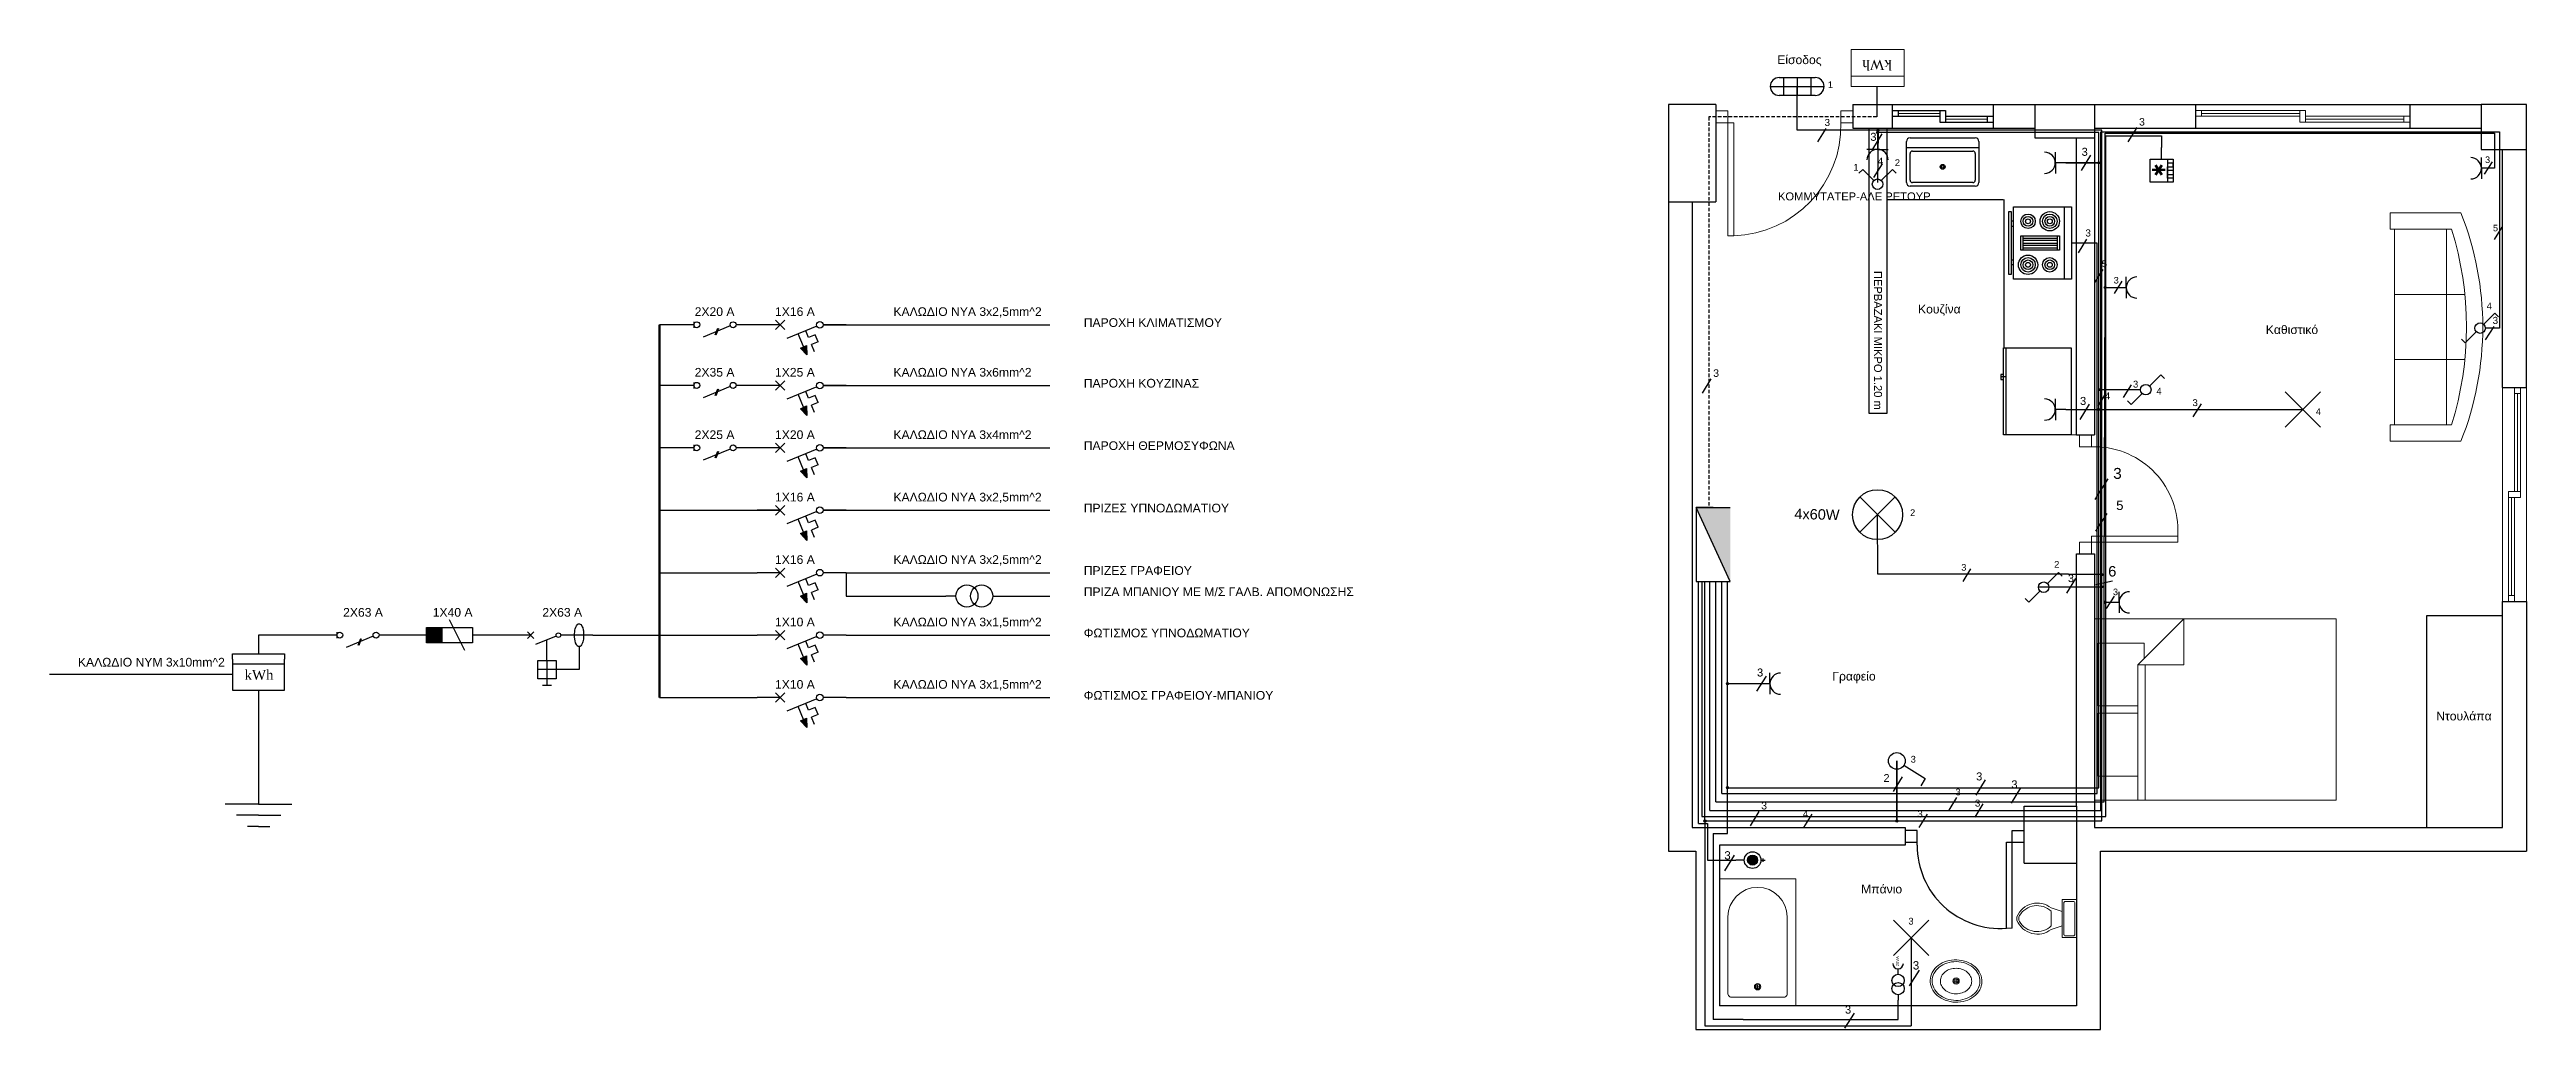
# Model space of a CAD drawing. Header units: inches. Extents: x -1339 to 743, y 14 to 838.
import ezdxf

# ---------------------------------------------------------------- set-up
doc = ezdxf.new("R2010")
doc.units = ezdxf.units.IN
doc.header["$MEASUREMENT"] = 0
doc.linetypes.add('DASHED', pattern=[0.75, 0.5, -0.25])
doc.layers.add('0.2', color=243, linetype='Continuous', lineweight=20)
for name, color, linetype in [('0.3', 7, 'Continuous'), ('Bedroom', 130, 'Continuous'), ('ERKONTISIO', 80, 'Continuous'), ('grammh fota', 50, 'Continuous'), ('leptomereies', 7, 'Continuous'), ('MainLigh', 170, 'Continuous'), ('Window', 30, 'Continuous'), ('συμβολα', 254, 'Continuous')]:
    doc.layers.add(name, color=color, linetype=linetype)
doc.styles.get("Standard").update_dxf_attribs({"font": 'arial.ttf'})
doc.styles.add('TXT', font='romans.shx')

# ---------------------------------------------------------------- blocks, each defined once
blk = doc.blocks.new('Refrigerator-2 door - 36 in top')
for p, q in [((0, -26.999999), (36, -26.999999)), ((11, -27.999999), (11, -28.999999)), ((11, -28.999999), (13, -28.999999)), ((12, -26.999999), (12, -28.999999)), ((13, -28.999999), (13, -27.999999))]:
    blk.add_line(p, q)
blk.add_lwpolyline([(0, -27.999999), (0, 0), (36, 0), (36, -27.999999)], close=True)
blk = doc.blocks.new('Sink-single - 30 in top')
blk.add_line((-15, -3.999996), (15, -3.999996))
for points in [[(-13.5, 0), (13.5, 0)], [(-15, -18.499996), (-15, -1.5)], [(-13.5, -17.499996), (-13.5, -6.499996)], [(-12.5, -5.499996), (12.5, -5.499996)], [(13.5, -6.499996), (13.5, -17.499996)], [(15, -1.5), (15, -18.499996)], [(13.5, -19.999996), (-13.5, -19.999996)], [(12.5, -18.499996), (-12.5, -18.499996)]]:
    blk.add_lwpolyline(points)
for radius in [1, 0.5]:
    blk.add_circle((0, -11.999996), radius)
for centre, radius, start, end in [((-13.5, -1.5), 1.5, 90, 180), ((-12.5, -6.499996), 1, 90, 180), ((12.5, -6.499996), 1, 0, 90), ((13.5, -1.5), 1.5, 0, 90), ((-13.5, -18.499996), 1.5, 180, 270), ((-12.5, -17.499996), 1, 180, 270), ((12.5, -17.499996), 1, 270, 0), ((13.5, -18.499996), 1.5, 270, 0)]:
    blk.add_arc(centre, radius, start, end)
blk = doc.blocks.new('Range-Oven - 30 in top')
for p, q in [((0, -3), (30, -3)), ((12, -6), (18, -6)), ((13, -20), (13, -6)), ((14, -6), (14, -20)), ((15, -20), (15, -6)), ((16, -6), (16, -20)), ((17, -20), (17, -6)), ((18, -20), (12, -20)), ((6, -24), (6, -25)), ((8, -25), (8, -24)), ((22, -25), (22, -24)), ((24, -24), (24, -25))]:
    blk.add_line(p, q)
for points in [[(0, -24), (0, 0), (30, 0), (30, -24)], [(12, -21), (12, -5), (18, -5), (18, -21)], [(2, -26), (2, -25), (28, -25), (28, -26)]]:
    blk.add_lwpolyline(points, close=True)
for centre, radius in [((6, -9), 4), ((6, -9), 3), ((6, -9), 2), ((6, -9), 1), ((24, -9), 3), ((24, -9), 2), ((24, -9), 1), ((6, -18), 3), ((6, -18), 2), ((6, -18), 1), ((24, -18), 4), ((24, -18), 3), ((24, -18), 2), ((24, -18), 1)]:
    blk.add_circle(centre, radius)

msp = doc.modelspace()

# ---------------------------------------------------------------- hatches: boundary and pattern name
at = {"layer": 'MainLigh', "ltscale": 0.3}
h = msp.add_hatch(color=256, dxfattribs=at)
h.dxf.hatch_style = 1
edge = h.paths.add_edge_path()
edge.add_arc((213.6, 189.5), 0.889, 0, 360)
at = {"layer": 'συμβολα', "ltscale": 0.3}
h = msp.add_hatch(color=256, dxfattribs=at)
h.dxf.hatch_style = 1
edge = h.paths.add_edge_path()
edge.add_arc((197.8, 770.5), 0.889, 0, 360)
h = msp.add_hatch(color=256, dxfattribs=at)
h.dxf.hatch_style = 1
edge = h.paths.add_edge_path()
edge.add_arc((197.4, 768.5), 0.889, 0, 360)
h = msp.add_hatch(color=256, dxfattribs=at)
h.dxf.hatch_style = 1
edge = h.paths.add_edge_path()
edge.add_arc((383.4, 743), 0.889, 0, 360)
h = msp.add_hatch(color=256, dxfattribs=at)
h.dxf.hatch_style = 1
edge = h.paths.add_edge_path()
edge.add_arc((388.6, 638.1), 0.889, 0, 360)
at = {"layer": 'συμβολα'}
h = msp.add_hatch(color=256, dxfattribs=at)
h.dxf.hatch_style = 1
h.paths.add_polyline_path([(-702.2, 581.5), (-702.6, 589.5), (-707.7, 587.2)])
at = {"layer": 'συμβολα', "ltscale": 0.3}
h = msp.add_hatch(color=256, dxfattribs=at)
h.dxf.hatch_style = 1
edge = h.paths.add_edge_path()
edge.add_arc((384.9, 552.2), 0.889, 0, 360)
at = {"layer": 'συμβολα'}
h = msp.add_hatch(color=256, dxfattribs=at)
h.dxf.hatch_style = 1
h.paths.add_polyline_path([(-702.2, 530.5), (-702.6, 538.5), (-707.7, 536.2)])
at = {"layer": 'συμβολα', "ltscale": 0.3}
h = msp.add_hatch(color=256, dxfattribs=at)
h.dxf.hatch_style = 1
edge = h.paths.add_edge_path()
edge.add_arc((383.4, 535.5), 0.889, 0, 360)
h = msp.add_hatch(color=256, dxfattribs=at)
h.dxf.hatch_style = 1
edge = h.paths.add_edge_path()
edge.add_arc((384.9, 535.5), 0.889, 0, 360)
at = {"layer": 'συμβολα'}
h = msp.add_hatch(color=256, dxfattribs=at)
h.dxf.hatch_style = 1
h.paths.add_polyline_path([(-702.2, 478), (-702.6, 486), (-707.7, 483.7)])
h = msp.add_hatch(color=7, dxfattribs=at)
h.set_gradient(color1=(255, 255, 255))
h.paths.add_polyline_path([(73.6, 453.1), (45.1, 453.1), (73.6, 390.9)])
h = msp.add_hatch(color=256, dxfattribs=at)
h.dxf.hatch_style = 1
h.paths.add_polyline_path([(-702.2, 425.5), (-702.6, 433.5), (-707.7, 431.2)])
at = {"layer": 'συμβολα', "ltscale": 0.3}
h = msp.add_hatch(color=256, dxfattribs=at)
h.dxf.hatch_style = 1
edge = h.paths.add_edge_path()
edge.add_arc((385.9, 396.6), 0.889, 0, 360)
at = {"layer": 'συμβολα'}
h = msp.add_hatch(color=256, dxfattribs=at)
h.dxf.hatch_style = 1
h.paths.add_polyline_path([(-702.2, 373), (-702.6, 381), (-707.7, 378.7)])
at = {"layer": 'συμβολα', "ltscale": 0.3}
h = msp.add_hatch(color=256, dxfattribs=at)
h.dxf.hatch_style = 1
edge = h.paths.add_edge_path()
edge.add_arc((385.9, 386.5), 0.889, 0, 360)
h = msp.add_hatch(color=256, dxfattribs=at)
h.dxf.hatch_style = 1
edge = h.paths.add_edge_path()
edge.add_arc((388.6, 373.4), 0.889, 0, 360)
at = {"layer": 'συμβολα'}
h = msp.add_hatch(color=256, dxfattribs=at)
h.dxf.hatch_style = 1
h.paths.add_polyline_path([(-1021.7, 352.2), (-1021.7, 339.4), (-1008.9, 339.4), (-1008.9, 352.2)])
h = msp.add_hatch(color=256, dxfattribs=at)
h.dxf.hatch_style = 1
h.paths.add_polyline_path([(-702.2, 320.5), (-702.6, 328.5), (-707.7, 326.2)])
at = {"layer": 'συμβολα', "ltscale": 0.3}
h = msp.add_hatch(color=256, dxfattribs=at)
h.dxf.hatch_style = 1
edge = h.paths.add_edge_path()
edge.add_arc((71.3, 305), 0.889, 0, 360)
at = {"layer": 'συμβολα'}
h = msp.add_hatch(color=256, dxfattribs=at)
h.dxf.hatch_style = 1
h.paths.add_polyline_path([(-702.2, 268), (-702.6, 276), (-707.7, 273.7)])
at = {"layer": 'συμβολα', "ltscale": 0.3}
h = msp.add_hatch(color=256, dxfattribs=at)
h.dxf.hatch_style = 1
edge = h.paths.add_edge_path()
edge.add_arc((71.3, 217.5), 0.889, 0, 360)
h = msp.add_hatch(color=256, dxfattribs=at)
h.dxf.hatch_style = 1
edge = h.paths.add_edge_path()
edge.add_arc((52.4, 189.5), 0.889, 0, 360)
at = {"layer": 'συμβολα'}
msp.add_hatch(color=115, dxfattribs=at).paths.add_polyline_path([(96.6, 156.6, 1), (88.2, 156.6, 1)])

# ---------------------------------------------------------------- linework, layer by layer
for p, q in [((190.3, 532.1), (190.3, 772.1)), ((205.3, 772.1), (205.3, 532.1)), ((205.3, 772.1), (205.3, 712.1)), ((704.6, 772.1), (704.6, 772.1)), ((383.4, 743), (355.7, 743)), ((-826.1, 555.8), (-826.1, 606.8)), ((-826.1, 606.8), (-826.1, 606.8)), ((-688.5, 606.8), (-498.1, 606.8)), ((-688.5, 555.8), (-498.1, 555.8)), ((205.3, 532.1), (190.3, 532.1)), ((-688.5, 503.3), (-498.1, 503.3)), ((-826.1, 450.8), (-724.7, 450.8)), ((-688.5, 450.8), (-498.1, 450.8)), ((-669.1, 450.8), (-498.1, 450.8)), ((59.3, 453.1), (45.1, 453.1)), ((-826.1, 398.3), (-744.1, 398.3)), ((-826.1, 398.3), (-744.1, 398.3)), ((-826.1, 398.3), (-744.1, 398.3)), ((-669.1, 398.3), (-498.1, 398.3)), ((-669.1, 398.3), (-669.1, 378.7)), ((-669.1, 378.7), (-585.4, 378.7)), ((-1114.8, 345.8), (-1162.9, 345.8)), ((-1162.9, 345.8), (-1162.9, 330)), ((-882, 345.8), (-826.1, 345.8)), ((-826.1, 345.8), (-744.1, 345.8)), ((-669.1, 345.8), (-498.1, 345.8)), ((-1184.7, 312.6), (-1338.6, 312.6)), ((-1162.9, 299.5), (-1162.9, 249.7)), ((-826.1, 293.3), (-744.1, 293.3)), ((-669.1, 293.3), (-498.1, 293.3)), ((214.6, 60.5), (214.6, 65.1))]:
    msp.add_line(p, q)
at = {"color": 1}
for p, q in [((193.4, 754.5), (201.4, 767.3)), ((383.4, 768.5), (197.4, 768.5)), ((197.4, 768.5), (197.4, 763.2)), ((368.8, 736.6), (376.7, 749.4)), ((383.4, 743), (383.4, 768.5)), ((355.7, 743), (383.4, 743)), ((383.4, 217.5), (383.4, 743)), ((355.7, 535.5), (383.4, 535.5)), ((367.5, 527.1), (375.4, 539.9)), ((71.3, 217.5), (71.3, 390.9)), ((96.1, 298.6), (104, 311.4)), ((71.3, 217.5), (383.4, 217.5)), ((71.4, 179), (71.4, 218)), ((280.2, 211.3), (288.1, 224.1)), ((59.4, 179), (59.4, 22.5)), ((214.6, 43.3), (214.6, 38.7)), ((84.5, 22.5), (59.4, 22.5)), ((84.5, 22.5), (214.6, 22.5)), ((170, 15.2), (178, 28)), ((214.6, 34.1), (214.6, 38.7)), ((214.6, 22.5), (214.6, 34.1))]:
    msp.add_line(p, q, dxfattribs=at)
at = {"color": 230}
for p, q in [((388.6, 638.1), (388.6, 768)), ((388.6, 768), (715.9, 768)), ((715.9, 768), (715.9, 738.4)), ((707.5, 733.4), (714, 743.9)), ((715.9, 738.4), (713.7, 738.4)), ((387.9, 386.5), (388.6, 638.1)), ((396.4, 633), (403, 643.6)), ((61.5, 205.5), (61.5, 390.9)), ((387.9, 205.5), (387.9, 386.5)), ((389.8, 368.1), (396.4, 378.7)), ((257.5, 198.6), (264, 209.2)), ((61.5, 205.5), (387.9, 205.5))]:
    msp.add_line(p, q, dxfattribs=at)
at = {"lineweight": 20}
for p, q in [((71.6, 681.6), (76.6, 681.6)), ((367.1, 414.1), (367.1, 424.1))]:
    msp.add_line(p, q, dxfattribs=at)
at = {"lineweight": 70}
msp.add_line((-826.1, 293.3), (-826.1, 606.8), dxfattribs=at)
at = {"color": 115}
msp.add_line((47, 187.3), (47, 390.9), dxfattribs=at)
at = {"color": 4}
msp.add_line((56.6, 198.4), (56.6, 391), dxfattribs=at)
at = {"linetype": 'Continuous', "lineweight": 5}
for p, q in [((382.7, 286.2), (382.7, 339.1)), ((382.7, 227.3), (382.7, 280.1))]:
    msp.add_line(p, q, dxfattribs=at)
at = {"color": 240, "true_color": 0xed1f24}
msp.add_line((59.4, 179), (71.4, 179), dxfattribs=at)
at = {"lineweight": 5}
for p, q in [((261.6, 54.9), (265.1, 54.9)), ((263.4, 56.7), (263.4, 53.1))]:
    msp.add_line(p, q, dxfattribs=at)
at = {"linetype": 'Continuous', "lineweight": 5}
for points in [[(241.6, 55.6, 0.117634), (243, 48.9, 0.104469), (247.6, 42.8, 0.090016), (254.3, 38.8, 0.08192), (262.8, 37.1, 0.08192), (271.3, 38.2, 0.090016), (278.3, 41.8, 0.104469), (283.3, 47.6, 0.117634), (285.1, 54.2, 0.117634), (283.7, 60.9, 0.104469), (279.1, 67, 0.090016), (272.4, 71, 0.08192), (263.9, 72.7, 0.08192), (255.4, 71.6, 0.090016), (248.4, 68, 0.104469), (243.4, 62.2, 0.117634)], [(243.3, 55.2, 0.118622), (244.7, 49.1, 0.104678), (249, 43.6, 0.089562), (255.3, 40, 0.081185), (263.1, 38.6, 0.081185), (271, 39.8, 0.089562), (277.4, 43.2, 0.104678), (281.9, 48.6, 0.118622), (283.4, 54.6, 0.118622), (282.1, 60.7, 0.104678), (277.7, 66.2, 0.089562), (271.4, 69.8, 0.081185), (263.6, 71.2, 0.081185), (255.7, 70, 0.089562), (249.3, 66.6, 0.104678), (244.8, 61.2, 0.118622)], [(250.2, 55.1, 0.118283), (251.1, 51.1, 0.104607), (253.9, 47.4, 0.089718), (258.1, 45.1, 0.081436), (263.2, 44.2, 0.081436), (268.4, 45, 0.089718), (272.6, 47.2, 0.104607), (275.5, 50.8, 0.118283), (276.5, 54.8, 0.118283), (275.6, 58.8, 0.104607), (272.8, 62.4, 0.089718), (268.6, 64.7, 0.081436), (263.5, 65.6, 0.081436), (258.3, 64.9, 0.089718), (254.1, 62.6, 0.104607), (251.2, 59, 0.118283)]]:
    msp.add_lwpolyline(points, format="xyb", close=True, dxfattribs=at)
for centre in [(214.6, 55.4), (214.6, 48.5)]:
    msp.add_circle(centre, 5.14)
at = {"lineweight": 5}
for radius in [2.67, 1.78]:
    msp.add_circle((263.4, 54.9), radius, dxfattribs=at)
msp.add_arc((214.6, 69.7), 4.48, 180, 0)
at = {"layer": '0.2', "color": 7, "lineweight": 20}
for p, q in [((71.6, 786.6), (61.6, 786.6)), ((61.6, 776.6), (76.6, 776.6)), ((71.6, 776.6), (71.6, 786.6)), ((71.6, 776.6), (71.6, 681.6)), ((76.6, 681.6), (76.6, 776.6)), ((176.6, 786.6), (166.6, 786.6)), ((166.6, 786.6), (166.6, 776.6)), ((166.6, 776.6), (176.6, 776.6)), ((464.6, 787.1), (557.1, 787.1)), ((464.6, 782.1), (552.1, 782.1)), ((469.6, 787.1), (469.6, 782.1)), ((552.1, 787.1), (552.1, 777.1)), ((552.1, 777.1), (644.6, 777.1)), ((557.1, 787.1), (557.1, 777.1)), ((557.1, 782.1), (644.6, 782.1)), ((639.6, 782.1), (639.6, 777.1)), ((722.6, 554.1), (722.6, 374.1)), ((732.6, 554.1), (732.6, 466.6)), ((732.6, 549.1), (737.6, 549.1)), ((737.6, 544.1), (737.6, 554.1)), ((737.6, 544.1), (737.6, 461.6)), ((742.6, 554.1), (742.6, 374.1)), ((367.1, 514.1), (367.1, 504.1)), ((367.1, 504.1), (377.1, 504.1)), ((377.1, 504.1), (377.1, 514.1)), ((737.6, 466.6), (727.6, 466.6)), ((727.6, 374.1), (727.6, 466.6)), ((737.6, 461.6), (727.6, 461.6)), ((732.6, 461.6), (732.6, 374.1)), ((367.1, 424.1), (377.1, 424.1)), ((377.1, 429.1), (449.6, 429.1)), ((377.1, 414.1), (377.1, 429.1)), ((377.1, 424.1), (449.6, 424.1)), ((449.6, 424.1), (449.6, 434.1)), ((727.6, 379.1), (732.6, 379.1)), ((305.6, 99.3), (310.6, 99.3))]:
    msp.add_line(p, q, dxfattribs=at)
at = {"layer": '0.2', "color": 7, "lineweight": 25}
for p, q in [((209.6, 787.1), (254.6, 787.1)), ((209.6, 782.1), (249.6, 782.1)), ((214.6, 787.1), (214.6, 782.1)), ((249.6, 787.1), (249.6, 777.1)), ((249.6, 777.1), (294.6, 777.1)), ((254.6, 787.1), (254.6, 777.1)), ((254.6, 782.1), (294.6, 782.1)), ((289.6, 782.1), (289.6, 777.1)), ((230.6, 181.6), (220.6, 181.6)), ((220.6, 171.6), (230.6, 171.6)), ((230.6, 169.1), (230.6, 181.6)), ((305.6, 99.3), (305.6, 171.6)), ((305.6, 171.6), (320.6, 171.6)), ((310.6, 99.3), (310.6, 181.6)), ((310.6, 181.6), (320.6, 181.6))]:
    msp.add_line(p, q, dxfattribs=at)
at = {"layer": '0.2', "color": 7, "lineweight": 5}
msp.add_line((469.6, 784.6), (552.1, 784.6), dxfattribs=at)
at = {"layer": '0.2', "color": 7, "lineweight": 20}
for centre, radius, start, end in [((73.6, 774.5), 93, 271.8165, 1.2787), ((379.6, 434.1), 70.1, 0.0243, 91.9858)]:
    msp.add_arc(centre, radius, start, end, dxfattribs=at)
at = {"layer": '0.2', "color": 7, "lineweight": 25}
msp.add_arc((300.6, 169.1), 70, 180, 274.096, dxfattribs=at)
at = {"layer": '0.3', "lineweight": 30}
for p, q in [((61.6, 792.1), (21.6, 792.1)), ((21.6, 792.1), (21.6, 164.1)), ((61.6, 792.1), (61.6, 710.1)), ((176.6, 792.1), (176.6, 772.1)), ((176.6, 792.1), (209.6, 792.1)), ((209.6, 792.1), (209.6, 772.1)), ((209.6, 792.1), (294.6, 792.1)), ((294.6, 792.1), (329.6, 792.1)), ((294.6, 792.1), (294.6, 772.1)), ((329.6, 792.1), (329.6, 764.1)), ((329.6, 792.1), (379.6, 792.1)), ((379.6, 792.1), (379.6, 514.1)), ((379.6, 792.1), (464.6, 792.1)), ((464.6, 792.1), (464.6, 772.1)), ((464.6, 792.1), (644.6, 792.1)), ((644.6, 792.1), (704.6, 792.1)), ((644.6, 792.1), (644.6, 772.1)), ((742.6, 792.1), (704.6, 792.1)), ((704.6, 792.1), (704.6, 754.1)), ((742.6, 554.1), (742.6, 792.1)), ((176.6, 772.1), (329.6, 772.1)), ((379.6, 772.1), (704.6, 772.1)), ((329.6, 764.1), (379.6, 764.1)), ((364.6, 514.1), (364.6, 764.1)), ((704.6, 754.1), (742.6, 754.1)), ((722.6, 554.1), (722.6, 754.1)), ((21.6, 710.1), (61.6, 710.1)), ((41.6, 710.1), (41.6, 184.1)), ((722.6, 554.1), (742.6, 554.1)), ((364.6, 514.1), (379.6, 514.1)), ((364.6, 202.1), (364.6, 414.1)), ((364.6, 414.1), (379.6, 414.1)), ((379.6, 414.1), (379.6, 184.1)), ((722.6, 184.1), (722.6, 374.1)), ((722.6, 374.1), (742.6, 374.1)), ((742.6, 374.1), (742.6, 164.1)), ((320.6, 154.1), (320.6, 202.1)), ((320.6, 202.1), (364.6, 202.1)), ((364.6, 202.1), (364.6, 34.1)), ((41.6, 184.1), (220.6, 184.1)), ((220.6, 169.1), (64.6, 169.1)), ((64.6, 169.1), (64.6, 34.1)), ((220.6, 184.1), (220.6, 169.1)), ((379.6, 184.1), (722.6, 184.1)), ((21.6, 164.1), (44.6, 164.1)), ((44.6, 164.1), (44.6, 14.1)), ((320.6, 154.1), (364.6, 154.1)), ((384.6, 14.1), (384.6, 164.1)), ((384.6, 164.1), (742.6, 164.1)), ((364.6, 34.1), (64.6, 34.1)), ((44.6, 14.1), (384.6, 14.1))]:
    msp.add_line(p, q, dxfattribs=at)
at = {"layer": 'Bedroom'}
for p, q in [((384.9, 535.5), (384.9, 769)), ((384.9, 769), (719.9, 769)), ((719.9, 769), (719.9, 604)), ((715.7, 678.6), (722.1, 689)), ((380.2, 642.5), (386.9, 653.3)), ((706.8, 607.2), (716.1, 616.5)), ((719.9, 604), (708.1, 604)), ((708.3, 594.1), (715.4, 605.4)), ((716.1, 616.5), (719.2, 613.4)), ((719.9, 604), (719.9, 604)), ((688.1, 594.7), (691.2, 591.6)), ((691.2, 591.6), (700.5, 600.9)), ((426, 555.3), (435.3, 564.7)), ((435.3, 564.7), (438.4, 561.5)), ((382.9, 538.7), (389.6, 549.6)), ((418.4, 552.2), (384.9, 552.2)), ((404, 545.5), (410.7, 556.3)), ((407.3, 542.8), (410.4, 539.7)), ((410.4, 539.7), (419.7, 549.1)), ((539.8, 550.4), (569.5, 520.7)), ((569.5, 550.4), (539.8, 520.7)), ((384.9, 198.4), (384.9, 535.5)), ((384.9, 535.5), (406.4, 535.5)), ((406.4, 535.5), (554.6, 535.5)), ((462.7, 529.3), (469.5, 540.3)), ((380.3, 459.8), (391.2, 477.3)), ((56.6, 198.4), (384.9, 198.4)), ((279.3, 192.8), (286.2, 204))]:
    msp.add_line(p, q, dxfattribs=at)
for centre in [(703.7, 604), (422.8, 552.2)]:
    msp.add_circle(centre, 4.41, dxfattribs=at)
at = {"layer": 'Bedroom', "ltscale": 0.3}
for centre in [(384.9, 552.2), (384.9, 535.5)]:
    msp.add_circle(centre, 0.889, dxfattribs=at)
at = {"layer": 'ERKONTISIO', "extrusion": (0, 0, -1)}
for p, q in [((389.2, 193.4), (389.2, 765.7)), ((389.2, 765.7), (436.1, 765.7)), ((436.1, 765.7), (436.1, 755.8)), ((49.8, 390.9), (49.8, 193.4)), ((49.8, 193.4), (389.2, 193.4))]:
    msp.add_line(p, q, dxfattribs=at)
at = {"layer": 'ERKONTISIO'}
for p, q in [((436.1, 746), (436.1, 755.8)), ((426.4, 726.8), (426.4, 746)), ((426.4, 746), (445.7, 746)), ((436.1, 746), (436.1, 746)), ((436.1, 746), (440.9, 746)), ((440.9, 746), (440.9, 726.8)), ((445.7, 742.8), (440.9, 742.8)), ((440.9, 730), (440.9, 739.6)), ((440.9, 739.6), (445.7, 739.6)), ((445.7, 736.4), (440.9, 736.4)), ((440.9, 736.4), (440.9, 733.2)), ((440.9, 733.2), (445.7, 733.2)), ((445.7, 730), (440.9, 730)), ((445.7, 746), (445.7, 726.8)), ((445.7, 739.6), (445.7, 742.8)), ((445.7, 733.2), (445.7, 730)), ((445.7, 726.8), (426.4, 726.8))]:
    msp.add_line(p, q, dxfattribs=at)
at = {"layer": 'grammh fota', "color": 3}
msp.add_line((196.7, 807.1), (196.7, 781.7), dxfattribs=at)
at = {"layer": 'grammh fota', "color": 80, "linetype": 'DASHED', "ltscale": 6}
for p, q in [((196.7, 781.7), (55.7, 781.7)), ((55.7, 781.7), (55.7, 453.1))]:
    msp.add_line(p, q, dxfattribs=at)
at = {"layer": 'grammh fota', "color": 80}
for p, q in [((408, 760.6), (415.5, 772.6)), ((50.2, 549.2), (57.7, 561.3)), ((90.5, 185.4), (98, 197.5))]:
    msp.add_line(p, q, dxfattribs=at)
at = {"layer": 'grammh fota', "color": 115}
for p, q in [((47, 187.3), (54.5, 187.3)), ((54.5, 187.3), (54.5, 156.6)), ((54.5, 156.6), (78.3, 156.6))]:
    msp.add_line(p, q, dxfattribs=at)
at = {"layer": 'grammh fota', "color": 240, "ltscale": 0.3, "true_color": 0xed1f24}
for centre in [(197.4, 768.5), (383.4, 743), (383.4, 535.5), (71.3, 305), (71.3, 217.5)]:
    msp.add_circle(centre, 0.889, dxfattribs=at)
at = {"layer": 'grammh fota', "color": 230, "ltscale": 0.3}
for centre in [(388.6, 638.1), (388.6, 373.4)]:
    msp.add_circle(centre, 0.889, dxfattribs=at)
at = {"layer": 'grammh fota', "ltscale": 0.3}
for centre in [(71.3, 305), (71.3, 217.5), (52.4, 189.5), (52.4, 189.5)]:
    msp.add_circle(centre, 0.889, dxfattribs=at)
at = {"layer": 'leptomereies', "lineweight": 5}
for p, q in [((175.2, 838.3), (175.2, 807.1)), ((175.2, 807.1), (219.7, 807.1)), ((214.6, 784.6), (249.6, 784.6)), ((289.6, 779.6), (254.6, 779.6)), ((735.1, 549.1), (735.1, 466.6)), ((360, 514.1), (364.6, 514.1)), ((730.1, 379.1), (730.1, 461.6)), ((352.4, 113.5), (343.3, 116.5)), ((343.3, 101.3), (343.3, 113.5)), ((364.6, 123.4), (352.4, 123.4)), ((352.4, 123.4), (352.4, 91.4)), ((352.4, 101.3), (343.3, 98.3)), ((352.4, 91.4), (364.6, 91.4)), ((355.5, 92.9), (361.6, 92.9)), ((94.9, 50.1), (98.4, 50.1)), ((96.6, 48.4), (96.6, 51.9))]:
    msp.add_line(p, q, dxfattribs=at)
at = {"layer": 'leptomereies', "color": 7, "lineweight": 5}
msp.add_line((639.6, 779.6), (557.1, 779.6), dxfattribs=at)
at = {"layer": 'leptomereies'}
for p, q in [((205.3, 712.1), (303, 712.1)), ((303.4, 712.1), (303.4, 587.3)), ((722.6, 362.1), (658.6, 362.1)), ((658.6, 362.1), (658.6, 184.1))]:
    msp.add_line(p, q, dxfattribs=at)
at = {"layer": 'leptomereies', "linetype": 'Continuous', "lineweight": 5}
for p, q in [((628.2, 687.2), (679.7, 687.2)), ((631.7, 687.2), (631.7, 522.6)), ((675.3, 687.2), (675.3, 522.6)), ((631.7, 632.3), (690.8, 632.3)), ((631.7, 577.5), (690.8, 577.5)), ((628.2, 522.6), (679.7, 522.6)), ((379.6, 359.4), (582.8, 359.4)), ((454.8, 359.4), (416.2, 320.8)), ((454.8, 320.8), (454.8, 359.4)), ((582.8, 359.4), (582.8, 207)), ((382.7, 339.1), (421.3, 339.1)), ((421.3, 339.1), (421.3, 325.8)), ((416.2, 207), (416.2, 320.8)), ((416.2, 320.8), (454.8, 320.8)), ((422.3, 320.8), (422.3, 207)), ((416.2, 286.2), (382.7, 286.2)), ((382.7, 280.1), (416.2, 280.1)), ((416.2, 227.3), (382.7, 227.3)), ((582.8, 207), (379.6, 207))]:
    msp.add_line(p, q, dxfattribs=at)
for points in [[(628.2, 687.2), (628.2, 700.9), (687.6, 700.9)], [(687.6, 508.9), (628.2, 508.9), (628.2, 522.6)]]:
    msp.add_lwpolyline(points, dxfattribs=at)
at = {"layer": 'leptomereies', "lineweight": 5}
for points in [[(64.6, 140.8), (128.6, 140.8), (128.6, 34.1)], [(71.7, 44.8), (71.7, 108.8)], [(121.5, 108.8), (121.5, 44.8)], [(354, 120.4), (354, 94.4)], [(361.6, 121.9), (355.5, 121.9)], [(363.1, 94.4), (363.1, 120.4)], [(118, 41.3), (75.3, 41.3)]]:
    msp.add_lwpolyline(points, dxfattribs=at)
for radius in [2.67, 1.78]:
    msp.add_circle((96.6, 50.1), radius, dxfattribs=at)
at = {"layer": 'leptomereies', "linetype": 'Continuous', "lineweight": 5}
for centre, radius, start, end in [((415.1, 604.9), 277.1, 342.7203, 17.2797), ((444.7, 604.9), 261.2, 338.4314, 21.5686)]:
    msp.add_arc(centre, radius, start, end, dxfattribs=at)
at = {"layer": 'leptomereies', "lineweight": 5}
for centre, radius, start, end in [((96.6, 108.8), 24.9, 0, 180), ((320.4, 107.4), 6.1, 164.8605, 195.1395), ((331.7, 102), 18.5, 51.4691, 157.9714), ((331.7, 112.8), 18.5, 202.0284, 308.5307), ((322.1, 107.4), 6.1, 155.7318, 204.2682), ((331.4, 101), 17.3, 46.3677, 148.9468), ((331.4, 113.8), 17.3, 211.053, 313.6321), ((355.3, 120.5), 1.35, 81.8699, 188.1301), ((361.8, 120.5), 1.35, 351.8699, 98.1301), ((355.3, 94.3), 1.35, 171.8699, 278.1301), ((361.8, 94.3), 1.35, 261.8699, 8.1301), ((74.8, 44.4), 3.14, 171.8699, 278.1301), ((118.4, 44.4), 3.14, 261.8699, 8.1301)]:
    msp.add_arc(centre, radius, start, end, dxfattribs=at)
at = {"layer": 'MainLigh'}
for p, q in [((114.8, 814.8), (145, 814.8)), ((118.6, 799.7), (118.6, 814.8)), ((129.9, 814.8), (129.9, 799.7)), ((141.2, 814.8), (141.2, 799.7)), ((107.3, 807.2), (152.5, 807.2)), ((145, 799.7), (114.8, 799.7)), ((129.9, 770.5), (129.9, 807.2)), ((385.9, 770.5), (129.9, 770.5)), ((147.1, 760.7), (154.1, 771.9)), ((197.8, 770.5), (197.4, 726.3)), ((385.9, 386.5), (385.9, 770.5)), ((185, 737.5), (181.8, 734.4)), ((185, 737.5), (194.3, 728.2)), ((194.4, 730.6), (201.5, 742.1)), ((200.5, 728.2), (209.9, 737.5)), ((209.9, 737.5), (213, 734.4)), ((182.6, 462), (212.3, 432.3)), ((212.3, 462), (182.6, 432.3)), ((197.7, 397.1), (197.4, 447.1)), ((380.9, 433.1), (390.2, 448.1)), ((337.2, 397.1), (197.7, 397.1)), ((269.3, 391), (275.8, 401.6)), ((357.7, 397.1), (337.2, 397.1)), ((340.1, 389.2), (349.5, 398.6)), ((349.5, 398.6), (352.6, 395.4)), ((357.7, 397.1), (386.2, 397.1)), ((52.4, 189.5), (52.4, 390.9)), ((321.4, 376.7), (324.6, 373.6)), ((324.6, 373.6), (333.9, 383)), ((386, 386.1), (332.8, 386.1)), ((356.4, 381), (364, 393.3)), ((380.8, 388.5), (394.8, 391.5)), ((385.9, 189.5), (385.9, 386.5)), ((213.6, 189.5), (213.6, 240)), ((213.6, 240), (213.6, 189.5)), ((219.5, 236.3), (237.4, 225.2)), ((210.7, 214.3), (218.4, 226.7)), ((237.4, 225.2), (233.7, 219.2)), ((52.4, 189.5), (225.6, 189.5)), ((52.4, 189.5), (52.4, 17.3)), ((135.5, 183.9), (142.5, 195.2)), ((225.6, 189.5), (385.9, 189.5)), ((232.3, 183.9), (239.4, 195.2)), ((210.8, 106.2), (240.5, 76.5)), ((240.5, 106.2), (210.8, 76.5)), ((225.6, 91.4), (225.6, 17.3)), ((224.3, 50.8), (232.6, 64.1)), ((52.4, 17.3), (225.6, 17.3))]:
    msp.add_line(p, q, dxfattribs=at)
at = {"layer": 'MainLigh', "ltscale": 0.3}
for centre in [(197.8, 770.5), (385.9, 396.6), (385.9, 386.5), (213.6, 189.5)]:
    msp.add_circle(centre, 0.889, dxfattribs=at)
at = {"layer": 'MainLigh'}
for centre, radius in [((197.4, 725), 4.41), ((197.4, 447.1), 21), ((337, 386.1), 4.41), ((213.6, 240), 7.02)]:
    msp.add_circle(centre, radius, dxfattribs=at)
for centre, start, end in [((114.8, 807.2), 90, 270), ((145, 807.2), 270, 90)]:
    msp.add_arc(centre, 7.54, start, end, dxfattribs=at)
at = {"layer": 'Window'}
for p, q in [((381.8, 675.5), (360.4, 675.5)), ((366.1, 667.4), (373.2, 678.9)), ((381.8, 212.5), (381.8, 675.5)), ((66.5, 212.5), (66.5, 390.9)), ((66.5, 212.5), (381.8, 212.5)), ((309.8, 204.6), (317.7, 217.4))]:
    msp.add_line(p, q, dxfattribs=at)
at = {"layer": 'Window', "color": 115}
msp.add_line((69.1, 147.5), (77.3, 160.8), dxfattribs=at)
at = {"layer": 'συμβολα', "lineweight": 5}
for p, q in [((219.7, 838.3), (175.2, 838.3)), ((219.7, 838.3), (219.7, 807.1)), ((175.2, 816), (219.7, 816))]:
    msp.add_line(p, q, dxfattribs=at)
at = {"layer": 'συμβολα', "color": 1}
for p, q in [((197.4, 754.3), (188.5, 754.3)), ((197.4, 763.2), (197.4, 754.3)), ((197.4, 754.3), (206.3, 754.3)), ((346.8, 743), (346.8, 752)), ((355.7, 743), (346.8, 743)), ((346.8, 743), (346.8, 734.1)), ((346.8, 535.5), (346.8, 544.5)), ((355.7, 535.5), (346.8, 535.5)), ((346.8, 535.5), (346.8, 526.6)), ((107, 305), (107, 314)), ((71.3, 305), (107, 305)), ((107, 305), (107, 296.1))]:
    msp.add_line(p, q, dxfattribs=at)
at = {"layer": 'συμβολα', "color": 230}
for p, q in [((704.8, 738.4), (704.8, 747.4)), ((713.7, 738.4), (704.8, 738.4)), ((704.8, 738.4), (704.8, 729.5)), ((406.4, 638.1), (406.4, 647.1)), ((388.6, 638.1), (406.4, 638.1)), ((406.4, 638.1), (406.4, 629.2)), ((400.3, 373.4), (400.3, 382.3)), ((388.6, 373.4), (400.3, 373.4)), ((400.3, 373.4), (400.3, 364.5))]:
    msp.add_line(p, q, dxfattribs=at)
at = {"layer": 'συμβολα'}
for p, q in [((-797.2, 606.8), (-826.1, 606.8)), ((-797.2, 609.3), (-797.2, 604.2)), ((-766.6, 605.8), (-789.4, 596.3)), ((-777.3, 603.7), (-779.6, 598)), ((-776.6, 603.7), (-778.8, 598)), ((-744.1, 606.8), (-761.7, 606.8)), ((-724.7, 606.8), (-744.1, 606.8)), ((-720.8, 610.7), (-728.6, 602.8)), ((-720.8, 602.8), (-728.6, 610.7)), ((-693.8, 605.7), (-719, 595.3)), ((-669.1, 606.8), (-688.5, 606.8)), ((-705.1, 588.4), (-709.6, 599.3)), ((-707.7, 587.2), (-702.6, 589.5)), ((-702.2, 581.5), (-707.7, 587.2)), ((-700.8, 596.1), (-703.2, 601.7)), ((-702.6, 589.5), (-702.2, 581.5)), ((-695.3, 598.4), (-700.8, 596.1)), ((-692.8, 592.5), (-698.4, 590.2)), ((-695.8, 584), (-698.4, 590.2)), ((-692.8, 592.5), (-695.3, 598.4)), ((-797.2, 555.8), (-826.1, 555.8)), ((-797.2, 558.3), (-797.2, 553.2)), ((-766.6, 554.8), (-789.4, 545.3)), ((-777.3, 552.7), (-779.6, 547)), ((-776.6, 552.7), (-778.8, 547)), ((-744.1, 555.8), (-761.7, 555.8)), ((-724.7, 555.8), (-744.1, 555.8)), ((-720.8, 559.7), (-728.6, 551.8)), ((-720.8, 551.8), (-728.6, 559.7)), ((-693.8, 554.7), (-719, 544.3)), ((-705.1, 537.4), (-709.6, 548.3)), ((-700.8, 545.1), (-703.2, 550.7)), ((-695.3, 547.4), (-700.8, 545.1)), ((-692.8, 541.5), (-698.4, 539.2)), ((-692.8, 541.5), (-695.3, 547.4)), ((-669.1, 555.8), (-688.5, 555.8)), ((-707.7, 536.2), (-702.6, 538.5)), ((-702.2, 530.5), (-707.7, 536.2)), ((-702.6, 538.5), (-702.2, 530.5)), ((-695.8, 533), (-698.4, 539.2)), ((-797.2, 503.3), (-826.1, 503.3)), ((-797.2, 505.8), (-797.2, 500.7)), ((-766.6, 502.3), (-789.4, 492.8)), ((-777.3, 500.2), (-779.6, 494.5)), ((-776.6, 500.2), (-778.8, 494.5)), ((-744.1, 503.3), (-761.7, 503.3)), ((-724.7, 503.3), (-744.1, 503.3)), ((-720.8, 507.2), (-728.6, 499.3)), ((-720.8, 499.3), (-728.6, 507.2)), ((-693.8, 502.2), (-719, 491.8)), ((-669.1, 503.3), (-688.5, 503.3)), ((-705.1, 484.9), (-709.6, 495.8)), ((-707.7, 483.7), (-702.6, 486)), ((-702.2, 478), (-707.7, 483.7)), ((-700.8, 492.6), (-703.2, 498.2)), ((-702.6, 486), (-702.2, 478)), ((-695.3, 494.9), (-700.8, 492.6)), ((-692.8, 489), (-698.4, 486.7)), ((-695.8, 480.5), (-698.4, 486.7)), ((-692.8, 489), (-695.3, 494.9)), ((-724.7, 450.8), (-744.1, 450.8)), ((-720.8, 454.7), (-728.6, 446.8)), ((-720.8, 446.8), (-728.6, 454.7)), ((-693.8, 449.7), (-719, 439.3)), ((-705.1, 432.4), (-709.6, 443.3)), ((-700.8, 440.1), (-703.2, 445.7)), ((-695.3, 442.4), (-700.8, 440.1)), ((-692.8, 436.5), (-695.3, 442.4)), ((-669.1, 450.8), (-688.5, 450.8)), ((45.1, 453.1), (73.6, 453.1)), ((45.1, 453.1), (45.1, 390.9)), ((73.6, 390.9), (45.1, 453.1)), ((-707.7, 431.2), (-702.6, 433.5)), ((-702.2, 425.5), (-707.7, 431.2)), ((-702.6, 433.5), (-702.2, 425.5)), ((-692.8, 436.5), (-698.4, 434.2)), ((-695.8, 428), (-698.4, 434.2)), ((-724.7, 398.3), (-744.1, 398.3)), ((-720.8, 402.2), (-728.6, 394.3)), ((-720.8, 394.3), (-728.6, 402.2)), ((-693.8, 397.2), (-719, 386.8)), ((-669.1, 398.3), (-688.5, 398.3)), ((-705.1, 379.9), (-709.6, 390.8)), ((-707.7, 378.7), (-702.6, 381)), ((-702.2, 373), (-707.7, 378.7)), ((-700.8, 387.6), (-703.2, 393.2)), ((-702.6, 381), (-702.2, 373)), ((-695.3, 389.9), (-700.8, 387.6)), ((-692.8, 384), (-698.4, 381.7)), ((-695.8, 375.5), (-698.4, 381.7)), ((-692.8, 384), (-695.3, 389.9)), ((-577.1, 378.7), (-585.4, 378.7)), ((-546.1, 378.7), (-498.1, 378.7)), ((45.1, 390.9), (73.6, 390.9)), ((-989.7, 333), (-1002.5, 358.6)), ((-895.8, 353.6), (-895.2, 354.5)), ((-895.2, 354.5), (-894.5, 355.2)), ((-894.5, 355.2), (-893.8, 355.4)), ((-893.8, 355.4), (-893.3, 355.4)), ((-893.3, 355.4), (-892.6, 355.1)), ((-892.6, 355.1), (-892.1, 354.6)), ((-892.1, 354.6), (-891.4, 353.6)), ((-1097.2, 345.8), (-1114.8, 345.8)), ((-1097.2, 348.3), (-1097.2, 343.2)), ((-1066.6, 344.8), (-1089.4, 335.3)), ((-1077.3, 342.7), (-1079.6, 337)), ((-1076.6, 342.7), (-1078.8, 337)), ((-1044.1, 345.8), (-1061.7, 345.8)), ((-1021.7, 345.8), (-1044.1, 345.8)), ((-1021.7, 352.2), (-983.3, 352.2)), ((-1021.7, 339.4), (-1021.7, 352.2)), ((-983.3, 339.4), (-1021.7, 339.4)), ((-1008.9, 352.2), (-1008.9, 339.4)), ((-983.3, 352.2), (-983.3, 339.4)), ((-961, 345.8), (-983.3, 345.8)), ((-934.2, 345.8), (-961, 345.8)), ((-931.6, 343), (-937.1, 348.5)), ((-931.6, 348.5), (-937.1, 343)), ((-912.8, 345), (-930.3, 337.8)), ((-920.7, 324.5), (-920.7, 341.9)), ((-882, 345.8), (-909.1, 345.8)), ((-897.4, 347.2), (-897.3, 348.2)), ((-897.4, 345.8), (-897.4, 347.2)), ((-897.4, 344.5), (-897.4, 345.8)), ((-897.2, 342.5), (-897.4, 344.5)), ((-897.3, 348.2), (-897.1, 349.9)), ((-897, 340.9), (-897.2, 342.5)), ((-897.1, 349.9), (-896.8, 351.2)), ((-896.5, 339.2), (-897, 340.9)), ((-896.8, 351.2), (-896.3, 352.6)), ((-895.8, 337.9), (-896.5, 339.2)), ((-896.3, 352.6), (-895.8, 353.6)), ((-895.1, 336.9), (-895.8, 337.9)), ((-894.4, 336.3), (-895.1, 336.9)), ((-893.6, 336.1), (-894.4, 336.3)), ((-892.8, 336.3), (-893.6, 336.1)), ((-893.6, 336.1), (-893.6, 316.8)), ((-892.1, 336.9), (-892.8, 336.3)), ((-891.7, 337.5), (-892.1, 336.9)), ((-891.2, 338.2), (-891.7, 337.5)), ((-891.4, 353.6), (-890.9, 352.7)), ((-890.8, 339.3), (-891.2, 338.2)), ((-890.9, 352.7), (-890.6, 351.8)), ((-890.4, 340.2), (-890.8, 339.3)), ((-890.6, 351.8), (-890.2, 350.3)), ((-890.2, 341.3), (-890.4, 340.2)), ((-890.2, 350.3), (-890, 349.3)), ((-890, 342.4), (-890.2, 341.3)), ((-890, 349.3), (-889.8, 348)), ((-889.9, 343.2), (-890, 342.4)), ((-889.8, 344), (-889.9, 343.2)), ((-889.8, 348), (-889.8, 347)), ((-889.8, 347), (-889.7, 346.3)), ((-889.7, 345.7), (-889.8, 345)), ((-889.8, 345), (-889.8, 344)), ((-889.7, 346.3), (-889.7, 345.7)), ((-724.7, 345.8), (-744.1, 345.8)), ((-720.8, 349.7), (-728.6, 341.8)), ((-720.8, 341.8), (-728.6, 349.7)), ((-693.8, 344.7), (-719, 334.3)), ((-705.1, 327.4), (-709.6, 338.3)), ((-700.8, 335.1), (-703.2, 340.7)), ((-695.3, 337.4), (-700.8, 335.1)), ((-692.8, 331.5), (-695.3, 337.4)), ((-669.1, 345.8), (-688.5, 345.8)), ((-1184.7, 325.7), (-1184.7, 330)), ((-1184.7, 330), (-1141.1, 330)), ((-1184.7, 325.7), (-1184.7, 299.5)), ((-1141.1, 321.3), (-1184.7, 321.3)), ((-1141.1, 330), (-1141.1, 325.7)), ((-1141.1, 299.5), (-1141.1, 325.7)), ((-928.4, 309.1), (-928.4, 324.5)), ((-928.4, 324.5), (-912.9, 324.5)), ((-912.9, 316.8), (-928.4, 316.8)), ((-920.7, 324.5), (-920.7, 309.1)), ((-912.9, 324.5), (-912.9, 309.1)), ((-893.6, 316.8), (-912.9, 316.8)), ((-707.7, 326.2), (-702.6, 328.5)), ((-702.2, 320.5), (-707.7, 326.2)), ((-702.6, 328.5), (-702.2, 320.5)), ((-692.8, 331.5), (-698.4, 329.2)), ((-695.8, 323), (-698.4, 329.2)), ((-1184.7, 299.5), (-1141.1, 299.5)), ((-912.9, 309.1), (-928.4, 309.1)), ((-916.8, 303.3), (-924.5, 303.3)), ((-920.7, 309.1), (-920.7, 303.3)), ((-724.7, 293.3), (-744.1, 293.3)), ((-720.8, 297.2), (-728.6, 289.3)), ((-720.8, 289.3), (-728.6, 297.2)), ((-693.8, 292.2), (-719, 281.8)), ((-669.1, 293.3), (-688.5, 293.3)), ((-705.1, 274.9), (-709.6, 285.8)), ((-707.7, 273.7), (-702.6, 276)), ((-702.2, 268), (-707.7, 273.7)), ((-700.8, 282.6), (-703.2, 288.2)), ((-702.6, 276), (-702.2, 268)), ((-695.3, 284.9), (-700.8, 282.6)), ((-692.8, 279), (-698.4, 276.7)), ((-695.8, 270.5), (-698.4, 276.7)), ((-692.8, 279), (-695.3, 284.9)), ((-1162.9, 249.7), (-1162.9, 203.7)), ((-1162.9, 203.7), (-1191, 203.7)), ((-1162.9, 194.3), (-1181.6, 194.3)), ((-1162.9, 203.7), (-1144.2, 203.7)), ((-1162.9, 194.3), (-1144.2, 194.3)), ((-1144.2, 203.7), (-1134.9, 203.7)), ((-1162.9, 185), (-1172.3, 185)), ((-1162.9, 185), (-1153.6, 185))]:
    msp.add_line(p, q, dxfattribs=at)
at = {"layer": 'συμβολα', "color": 115}
for p, q in [((85.4, 156.6), (78.3, 156.6)), ((85.4, 156.6), (85.4, 156.6)), ((99.4, 156.6), (103.1, 156.6)), ((101.3, 156.6), (101.3, 158)), ((101.3, 155.2), (101.3, 156.6))]:
    msp.add_line(p, q, dxfattribs=at)
at = {"layer": 'συμβολα'}
for centre, radius in [((-794.7, 606.8), 2.52), ((-764.2, 606.8), 2.52), ((-691.3, 606.8), 2.77), ((-794.7, 555.8), 2.52), ((-764.2, 555.8), 2.52), ((-691.3, 555.8), 2.77), ((-794.7, 503.3), 2.52), ((-764.2, 503.3), 2.52), ((-691.3, 503.3), 2.77), ((-691.3, 450.8), 2.77), ((-691.3, 398.3), 2.77), ((-567.8, 378.7), 9.29), ((-555.4, 378.7), 9.29), ((-1094.7, 345.8), 2.52), ((-1064.2, 345.8), 2.52), ((-911, 345.8), 1.93), ((-691.3, 345.8), 2.77), ((-691.3, 293.3), 2.77)]:
    msp.add_circle(centre, radius, dxfattribs=at)
at = {"layer": 'συμβολα', "color": 115}
for radius in [7, 4.2]:
    msp.add_circle((92.4, 156.6), radius, dxfattribs=at)
at = {"layer": 'συμβολα', "color": 1}
for centre, start, end in [((197.4, 745.4), 0, 180), ((337.8, 743), 270, 90), ((337.8, 535.5), 270, 90), ((115.9, 305), 90, 270)]:
    msp.add_arc(centre, 8.93, start, end, dxfattribs=at)
at = {"layer": 'συμβολα', "color": 230}
for centre, start, end in [((695.8, 738.4), 270, 90), ((415.3, 638.1), 90, 270), ((409.2, 373.4), 90, 270)]:
    msp.add_arc(centre, 8.93, start, end, dxfattribs=at)

# ---------------------------------------------------------------- block references
at = {"layer": 'leptomereies', "xscale": 2.032, "yscale": 2.032, "zscale": 2.032}
msp.add_blockref('Sink-single - 30 in top', (252.1, 764), dxfattribs=at)
at = {"layer": 'leptomereies', "xscale": 2.032, "yscale": 2.032, "zscale": 2.032, "rotation": 270}
for name, p in [('Range-Oven - 30 in top', (360.4, 706)), ('Refrigerator-2 door - 36 in top', (360, 587.3))]:
    msp.add_blockref(name, p, dxfattribs=at)

# ---------------------------------------------------------------- texts
for s, height, p in [('Είσοδος', 7.3, (113.1, 826)), ('2X20 A ', 7.3, (-796.5, 614.2)), ('1X16 A ', 7.3, (-729, 614.2)), ('ΚΑΛΩΔΙΟ NYA 3x2,5mm^ 2 ', 7.296, (-629.5, 614.2)), ('ΠΑΡΟΧΗ ΚΛΙΜΑΤΙΣΜΟΥ', 7.296, (-469.6, 605)), ('Κουζίνα', 7.3, (231.4, 616.3)), ('Καθιστικό', 7.3, (523.6, 599)), ('2X35 A ', 7.3, (-796.5, 563.2)), ('1X25 A ', 7.3, (-729, 563.2)), ('ΚΑΛΩΔΙΟ NYA 3x6mm^ 2', 7.296, (-629.5, 563.2)), ('ΠΑΡΟΧΗ KOYZINAΣ', 7.296, (-469.6, 554)), ('2X25 A ', 7.3, (-796.5, 510.7)), ('1X20 A ', 7.3, (-729, 510.7)), ('ΚΑΛΩΔΙΟ NYA 3x4mm^ 2 ', 7.296, (-629.5, 510.7)), ('ΠΑΡΟΧΗ ΘΕΡΜΟΣΥΦΩΝΑ', 7.296, (-469.6, 501.5)), ('1X16 A ', 7.3, (-729, 458.2)), ('ΚΑΛΩΔΙΟ NYA 3x2,5mm^ 2 ', 7.296, (-629.5, 458.2)), ('ΠΡΙΖΕΣ YΠΝΟΔΩΜΑΤΙΟΥ', 7.296, (-469.6, 449)), ('1X16 A ', 7.3, (-729, 405.7)), ('ΚΑΛΩΔΙΟ NYA 3x2,5mm^ 2 ', 7.296, (-629.5, 405.7)), ('ΠΡΙΖΕΣ ΓΡΑΦΕΙΟΥ', 7.296, (-469.6, 396.5)), ('ΠΡΙΖA MΠΑΝΙΟΥ ΜΕ Μ/Σ ΓΑΛΒ. ΑΠΟΜΟΝΩΣΗΣ', 7.296, (-469.6, 378.6)), ('2X63 A ', 7.3, (-1091.9, 361.3)), ('1X40 A ', 7.3, (-1016.6, 361.3)), ('2X63 A ', 7.3, (-924.5, 361.3)), ('1X10 A ', 7.3, (-729, 353.2)), ('ΚΑΛΩΔΙΟ NYA 3x1,5mm^ 2 ', 7.296, (-629.5, 353.2)), ('ΦΩΤΙΣΜΟΣ ΥΠΝΟΔΩΜΑΤΙΟΥ', 7.296, (-469.6, 344)), ('ΚΑΛΩΔΙΟ NYM 3x10mm^ 2 ', 7.296, (-1314.7, 319.4)), ('Γραφείο', 7.3, (159.4, 307.6)), ('1X10 A ', 7.3, (-729, 300.7)), ('ΚΑΛΩΔΙΟ NYA 3x1,5mm^ 2 ', 7.296, (-629.5, 300.7)), ('ΦΩΤΙΣΜΟΣ ΓΡΑΦΕΙΟΥ-ΜΠΑΝΙΟΥ', 7.296, (-469.6, 291.5)), ('Ντουλάπα', 7.3, (666.8, 274.1)), ('Μπάνιο', 7.3, (183.6, 128.6))]:
    msp.add_text(s, height=height).set_placement(p)
for s, height, rotation, p in [('1', 5.65, 0.2723, (155.6, 805.8)), ('1', 5.65, 0.2723, (177.1, 736.4)), ('2', 5.65, 0.2723, (211.9, 740.3)), ('ΠΕΡΒΑΖΑΚΙ ΜΙΚΡΟ 1.20 m ', 6.718, 270, (194.4, 652.1)), ('4', 5.65, 0.2723, (709.2, 619.7)), ('4', 5.65, 0.2723, (431.7, 548.1)), ('4', 5.65, 0.2723, (565.6, 530.9)), ('2', 5.65, 0.2723, (224.7, 445.9)), ('2', 5.65, 0.2723, (345.8, 402.5)), ('3', 5.65, 0.2723, (225.2, 238.6)), ('3', 5.65, 0.2723, (223.3, 102.4))]:
    msp.add_text(s, height=height, rotation=rotation).set_placement(p)
at = {"color": 1}
for p in [(191.3, 761.5), (368.8, 748.9), (367.5, 539.4), (96.1, 311), (280.2, 223.6), (170, 27.5)]:
    msp.add_text('3', height=6.72, dxfattribs=at).set_placement(p)
at = {"color": 230}
for p in [(707.8, 742.8), (395.8, 641.5), (395.2, 379.4), (262.9, 211.1)]:
    msp.add_text('3', height=5.53, dxfattribs=at).set_placement(p)
at = {"insert": (212.9, 67.3), "char_height": 2.5, "width": 6.279, "attachment_point": 1, "rotation": 90}
msp.add_mtext('20VA', dxfattribs=at)
at = {"layer": 'Bedroom'}
for s, height, p in [('5', 5.47, (714.5, 685.4)), ('5', 5.67, (385.8, 655.3)), ('3', 5.94, (714.2, 607.5)), ('4', 5.67, (388.4, 544.2)), ('3', 5.7, (412, 554)), ('3', 5.78, (462, 538.4)), ('3', 9.21, (395.4, 477.2)), ('3', 5.84, (279.2, 201.6))]:
    msp.add_text(s, height=height, dxfattribs=at).set_placement(p)
at = {"layer": 'ERKONTISIO', "style": 'TXT'}
msp.add_text('*', height=19.3, rotation=270, dxfattribs=at).set_placement((419.8, 743.6))
at = {"layer": 'grammh fota', "color": 80}
for p in [(417.1, 774.3), (59.3, 563), (99.6, 199.2)]:
    msp.add_text('3', height=6.33, dxfattribs=at).set_placement(p)
at = {"layer": 'MainLigh'}
for s, height, p in [('3', 5.89, (152.9, 774)), ('4', 6.02, (197.4, 741.3)), ('ΚΟΜΜΥΤΑΤΕΡ-ΑΛΕ ΡΕΤΟΥΡ', 6.718, (113.7, 711.4)), ('5', 7.88, (397.9, 451)), ('3', 5.55, (267.7, 400)), ('3', 6.43, (357.4, 390.4)), ('6', 8.78, (391.2, 395.1)), ('2', 6.52, (202.4, 222.4)), ('4', 5.93, (134.6, 192.5)), ('3', 5.93, (230.8, 192.5)), ('3', 6.97, (227, 64.6))]:
    msp.add_text(s, height=height, dxfattribs=at).set_placement(p)
msp.add_text('4x60W', height=8.73, rotation=358.5581, dxfattribs=at).set_placement((127.4, 443.5))
at = {"layer": 'Window'}
for height, p in [(6, (372, 681)), (6.72, (309.8, 216.9))]:
    msp.add_text('3', height=height, dxfattribs=at).set_placement(p)
at = {"layer": 'Window', "color": 115}
msp.add_text('3', height=6.97, dxfattribs=at).set_placement((68.6, 157.1))
at = {"layer": 'συμβολα', "lineweight": 5, "insert": (209.4, 821), "char_height": 8.458, "width": 35.611, "attachment_point": 1, "rotation": 180}
msp.add_mtext('{\\fTimes New Roman|b0|i0|c0|p18;kWh}', dxfattribs=at)
at = {"layer": 'συμβολα', "insert": (-1174.7, 316.5), "char_height": 8.283, "width": 34.877, "attachment_point": 1}
msp.add_mtext('{\\fTimes New Roman|b0|i0|c0|p18;kWh}', dxfattribs=at)

doc.saveas('drawing.dxf')
